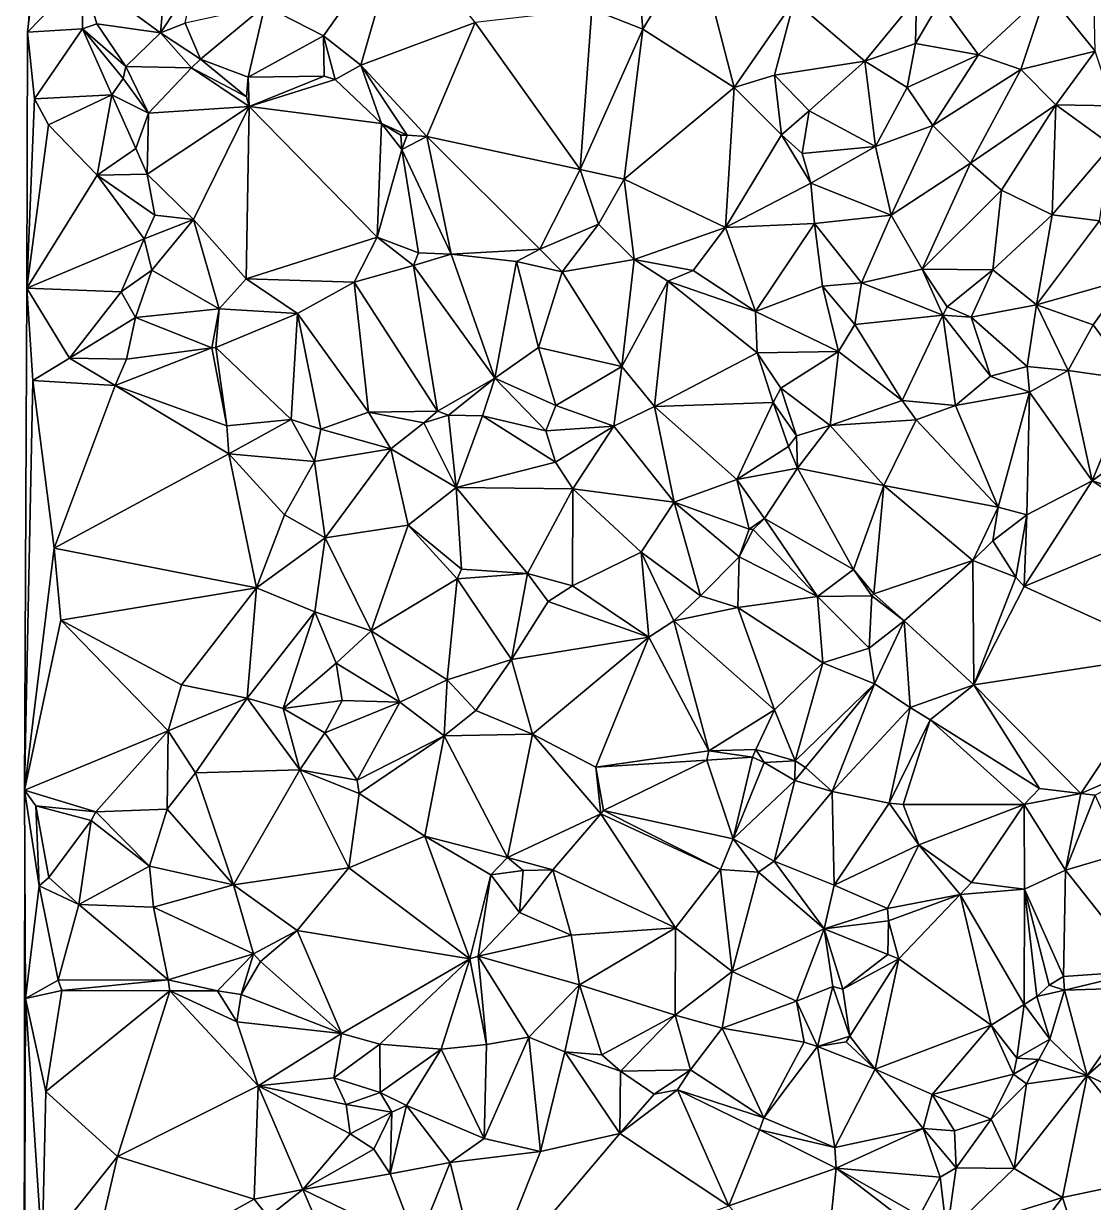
# Model space of a CAD drawing. Header units: metres. Extents: x -15 to 15, y -15 to 14.9.
# Drawn here: x -14.97 to -3.35, y -4.39 to 8.42 of the extents above; entities that cross this region are included whole.
import ezdxf

# ---------------------------------------------------------------- set-up
doc = ezdxf.new("R2010")
doc.units = ezdxf.units.M
doc.layers.add('STREET_MESH', color=7, linetype='Continuous')

msp = doc.modelspace()

# ---------------------------------------------------------------- linework, layer by layer
at = {"layer": 'STREET_MESH'}
for points in [[(-14.644, 12.102), (-14.93, 8.328), (-14.65, 10.685)], [(-14.93, 8.328), (-14.331, 8.947), (-14.65, 10.685)], [(-14.331, 8.947), (-13.484, 8.321), (-13.391, 9.379)], [(-13.484, 8.321), (-13.121, 8.873), (-13.391, 9.379)], [(-12.351, 8.617), (-11.714, 8.288), (-10.876, 9.475)], [(-11.714, 8.288), (-11.307, 7.97), (-10.876, 9.475)], [(-11.307, 7.97), (-10.065, 8.433), (-10.876, 9.475)], [(-8.331, 9.367), (-8.795, 8.578), (-8.241, 8.362)], [(-7.663, 9.324), (-8.331, 9.367), (-8.241, 8.362)], [(-7.663, 9.324), (-8.241, 8.362), (-7.25, 7.726)], [(-7.663, 9.324), (-7.25, 7.726), (-6.598, 8.67)], [(-14.93, 8.328), (-14.334, 8.366), (-14.331, 8.947)], [(-14.334, 8.366), (-14.178, 8.418), (-14.331, 8.947)], [(-14.178, 8.418), (-13.484, 8.321), (-14.331, 8.947)], [(-13.484, 8.321), (-13.218, 8.427), (-13.121, 8.873)], [(-4.594, 8.082), (-3.852, 8.776), (-5.015, 8.657)], [(-4.594, 8.082), (-4.134, 7.923), (-3.852, 8.776)], [(-4.134, 7.923), (-3.326, 8.123), (-3.852, 8.776)], [(-3.852, 8.776), (-3.326, 8.123), (-3.341, 8.772)], [(-13.218, 8.427), (-13.051, 8.035), (-12.351, 8.617)], [(-13.051, 8.035), (-12.533, 7.84), (-12.351, 8.617)], [(-12.533, 7.84), (-11.714, 8.288), (-12.351, 8.617)], [(-6.598, 8.67), (-7.25, 7.726), (-6.813, 7.863)], [(-5.83, 8.014), (-6.598, 8.67), (-6.813, 7.863)], [(-5.83, 8.014), (-5.267, 8.698), (-6.598, 8.67)], [(-5.267, 8.698), (-5.83, 8.014), (-5.279, 8.205)], [(-5.267, 8.698), (-5.279, 8.205), (-5.015, 8.657)], [(-5.279, 8.205), (-4.594, 8.082), (-5.015, 8.657)], [(-8.925, 6.835), (-8.795, 8.578), (-10.065, 8.433)], [(-8.795, 8.578), (-8.925, 6.835), (-8.241, 8.362)], [(-14.334, 8.366), (-14.93, 8.328), (-14.855, 7.605)], [(-14.014, 7.647), (-14.334, 8.366), (-14.855, 7.605)], [(-13.861, 7.956), (-14.178, 8.418), (-14.334, 8.366)], [(-13.891, 7.827), (-14.334, 8.366), (-14.014, 7.647)], [(-13.891, 7.827), (-13.861, 7.956), (-14.334, 8.366)], [(-14.178, 8.418), (-13.861, 7.956), (-13.484, 8.321)], [(-13.218, 8.427), (-13.484, 8.321), (-13.051, 8.035)], [(-10.065, 8.433), (-11.307, 7.97), (-10.589, 7.195)], [(-8.925, 6.835), (-10.065, 8.433), (-10.589, 7.195)], [(-8.925, 6.835), (-8.444, 6.73), (-8.241, 8.362)], [(-8.241, 8.362), (-8.444, 6.73), (-7.25, 7.726)], [(-14.936, 5.547), (-14.93, 8.328), (-14.964, 0.089)], [(-14.93, 8.328), (-14.936, 5.547), (-14.855, 7.605)], [(-13.484, 8.321), (-13.861, 7.956), (-13.149, 7.94)], [(-13.484, 8.321), (-13.149, 7.94), (-13.051, 8.035)], [(-12.533, 7.84), (-11.705, 7.852), (-11.714, 8.288)], [(-11.714, 8.288), (-11.586, 7.814), (-11.307, 7.97)], [(-11.705, 7.852), (-11.586, 7.814), (-11.714, 8.288)], [(-5.279, 8.205), (-5.83, 8.014), (-5.371, 7.726)], [(-4.594, 8.082), (-5.279, 8.205), (-5.371, 7.726)], [(-5.091, 7.316), (-4.594, 8.082), (-5.371, 7.726)], [(-4.134, 7.923), (-4.594, 8.082), (-5.091, 7.316)], [(-3.326, 8.123), (-4.134, 7.923), (-3.755, 7.541)], [(-3.128, 7.529), (-3.326, 8.123), (-3.755, 7.541)], [(-13.861, 7.956), (-13.891, 7.827), (-13.614, 7.447)], [(-13.149, 7.94), (-13.861, 7.956), (-13.614, 7.447)], [(-13.149, 7.94), (-12.552, 7.627), (-13.051, 8.035)], [(-12.552, 7.627), (-12.533, 7.84), (-13.051, 8.035)], [(-11.586, 7.814), (-11.083, 7.337), (-11.307, 7.97)], [(-11.307, 7.97), (-10.804, 7.209), (-10.589, 7.195)], [(-11.083, 7.337), (-10.804, 7.209), (-11.307, 7.97)], [(-6.434, 7.473), (-5.83, 8.014), (-6.813, 7.863)], [(-5.714, 7.085), (-5.83, 8.014), (-6.434, 7.473)], [(-5.83, 8.014), (-5.714, 7.085), (-5.371, 7.726)], [(-13.891, 7.827), (-14.014, 7.647), (-13.614, 7.447)], [(-13.149, 7.94), (-13.614, 7.447), (-12.521, 7.522)], [(-12.552, 7.627), (-13.149, 7.94), (-12.521, 7.522)], [(-12.533, 7.84), (-12.552, 7.627), (-12.521, 7.522)], [(-11.705, 7.852), (-12.533, 7.84), (-12.521, 7.522)], [(-11.586, 7.814), (-11.705, 7.852), (-12.521, 7.522)], [(-7.25, 7.726), (-6.734, 7.213), (-6.813, 7.863)], [(-6.734, 7.213), (-6.434, 7.473), (-6.813, 7.863)], [(-4.134, 7.923), (-5.091, 7.316), (-4.682, 6.904)], [(-4.134, 7.923), (-4.682, 6.904), (-3.755, 7.541)], [(-11.083, 7.337), (-11.586, 7.814), (-12.521, 7.522)], [(-8.444, 6.73), (-7.345, 6.207), (-7.25, 7.726)], [(-7.345, 6.207), (-6.734, 7.213), (-7.25, 7.726)], [(-5.714, 7.085), (-5.091, 7.316), (-5.371, 7.726)], [(-14.936, 5.547), (-14.702, 7.321), (-14.855, 7.605)], [(-14.702, 7.321), (-14.014, 7.647), (-14.855, 7.605)], [(-14.174, 6.776), (-14.014, 7.647), (-14.702, 7.321)], [(-14.174, 6.776), (-13.753, 7.063), (-14.014, 7.647)], [(-14.014, 7.647), (-13.753, 7.063), (-13.614, 7.447)], [(-13.753, 7.063), (-13.631, 6.787), (-13.614, 7.447)], [(-13.631, 6.787), (-13.128, 6.291), (-12.521, 7.522)], [(-13.614, 7.447), (-13.631, 6.787), (-12.521, 7.522)], [(-13.128, 6.291), (-12.553, 5.649), (-12.521, 7.522)], [(-12.553, 5.649), (-11.13, 6.101), (-12.521, 7.522)], [(-11.13, 6.101), (-11.083, 7.337), (-12.521, 7.522)], [(-6.734, 7.213), (-6.509, 7.009), (-6.434, 7.473)], [(-6.509, 7.009), (-5.714, 7.085), (-6.434, 7.473)], [(-4.682, 6.904), (-4.345, 6.61), (-3.755, 7.541)], [(-4.345, 6.61), (-3.792, 6.345), (-3.755, 7.541)], [(-3.792, 6.345), (-3.147, 7.101), (-3.755, 7.541)], [(-3.147, 7.101), (-3.128, 7.529), (-3.755, 7.541)], [(-14.174, 6.776), (-14.702, 7.321), (-14.936, 5.547)], [(-11.13, 6.101), (-10.861, 7.052), (-11.083, 7.337)], [(-10.871, 7.209), (-10.804, 7.209), (-11.083, 7.337)], [(-10.861, 7.052), (-10.871, 7.209), (-11.083, 7.337)], [(-5.714, 7.085), (-5.542, 6.341), (-5.091, 7.316)], [(-5.091, 7.316), (-5.542, 6.341), (-4.682, 6.904)], [(-10.871, 7.209), (-10.861, 7.052), (-10.804, 7.209)], [(-10.804, 7.209), (-10.861, 7.052), (-10.589, 7.195)], [(-10.861, 7.052), (-10.326, 5.916), (-10.589, 7.195)], [(-9.363, 5.97), (-8.925, 6.835), (-10.589, 7.195)], [(-10.326, 5.916), (-9.363, 5.97), (-10.589, 7.195)], [(-6.734, 7.213), (-7.345, 6.207), (-6.418, 6.687)], [(-6.509, 7.009), (-6.734, 7.213), (-6.418, 6.687)], [(-13.631, 6.787), (-13.753, 7.063), (-14.174, 6.776)], [(-10.682, 5.93), (-10.861, 7.052), (-11.13, 6.101)], [(-10.861, 7.052), (-10.682, 5.93), (-10.326, 5.916)], [(-5.714, 7.085), (-6.509, 7.009), (-6.418, 6.687)], [(-5.542, 6.341), (-5.714, 7.085), (-6.418, 6.687)], [(-3.792, 6.345), (-3.279, 6.279), (-3.147, 7.101)], [(-8.925, 6.835), (-9.363, 5.97), (-8.725, 6.241)], [(-8.925, 6.835), (-8.725, 6.241), (-8.444, 6.73)], [(-5.542, 6.341), (-5.206, 5.751), (-4.682, 6.904)], [(-5.206, 5.751), (-4.345, 6.61), (-4.682, 6.904)], [(-13.664, 6.082), (-14.174, 6.776), (-14.936, 5.547)], [(-13.546, 6.341), (-13.631, 6.787), (-14.174, 6.776)], [(-13.664, 6.082), (-13.546, 6.341), (-14.174, 6.776)], [(-13.631, 6.787), (-13.546, 6.341), (-13.128, 6.291)], [(-8.725, 6.241), (-8.335, 5.858), (-8.444, 6.73)], [(-8.444, 6.73), (-8.335, 5.858), (-7.345, 6.207)], [(-7.345, 6.207), (-6.375, 6.251), (-6.418, 6.687)], [(-6.375, 6.251), (-5.542, 6.341), (-6.418, 6.687)], [(-4.345, 6.61), (-5.206, 5.751), (-4.438, 5.744)], [(-3.792, 6.345), (-4.345, 6.61), (-4.438, 5.744)], [(-13.546, 6.341), (-13.664, 6.082), (-13.128, 6.291)], [(-13.664, 6.082), (-13.578, 5.742), (-13.128, 6.291)], [(-13.128, 6.291), (-13.578, 5.742), (-12.849, 5.321)], [(-13.128, 6.291), (-12.849, 5.321), (-12.553, 5.649)], [(-6.375, 6.251), (-5.866, 5.605), (-5.542, 6.341)], [(-5.542, 6.341), (-5.866, 5.605), (-5.206, 5.751)], [(-3.965, 5.365), (-3.792, 6.345), (-4.438, 5.744)], [(-3.965, 5.365), (-3.279, 6.279), (-3.792, 6.345)], [(-8.725, 6.241), (-9.363, 5.97), (-9.121, 5.722)], [(-8.335, 5.858), (-8.725, 6.241), (-9.121, 5.722)], [(-7.345, 6.207), (-8.335, 5.858), (-7.694, 5.737)], [(-7.018, 5.292), (-7.345, 6.207), (-7.694, 5.737)], [(-6.375, 6.251), (-7.345, 6.207), (-7.018, 5.292)], [(-6.288, 5.569), (-6.375, 6.251), (-7.018, 5.292)], [(-5.866, 5.605), (-6.375, 6.251), (-6.288, 5.569)], [(-3.965, 5.365), (-2.991, 5.641), (-3.279, 6.279)], [(-13.912, 5.505), (-13.664, 6.082), (-14.936, 5.547)], [(-13.578, 5.742), (-13.664, 6.082), (-13.912, 5.505)], [(-11.13, 6.101), (-12.553, 5.649), (-11.379, 5.613)], [(-10.735, 5.791), (-11.13, 6.101), (-11.379, 5.613)], [(-10.735, 5.791), (-10.682, 5.93), (-11.13, 6.101)], [(-10.682, 5.93), (-10.735, 5.791), (-10.326, 5.916)], [(-10.735, 5.791), (-9.85, 4.568), (-10.326, 5.916)], [(-9.617, 5.837), (-9.363, 5.97), (-10.326, 5.916)], [(-9.85, 4.568), (-9.617, 5.837), (-10.326, 5.916)], [(-9.363, 5.97), (-9.617, 5.837), (-9.121, 5.722)], [(-10.476, 4.21), (-10.735, 5.791), (-11.379, 5.613)], [(-9.85, 4.568), (-10.735, 5.791), (-10.476, 4.21)], [(-9.85, 4.568), (-9.375, 4.9), (-9.617, 5.837)], [(-9.617, 5.837), (-9.375, 4.9), (-9.121, 5.722)], [(-8.47, 4.695), (-8.335, 5.858), (-9.121, 5.722)], [(-7.972, 5.624), (-8.335, 5.858), (-8.47, 4.695)], [(-8.335, 5.858), (-7.972, 5.624), (-7.694, 5.737)], [(-13.578, 5.742), (-13.912, 5.505), (-13.757, 5.228)], [(-12.849, 5.321), (-13.578, 5.742), (-13.757, 5.228)], [(-12.849, 5.321), (-11.997, 5.271), (-12.553, 5.649)], [(-12.553, 5.649), (-11.997, 5.271), (-11.379, 5.613)], [(-9.375, 4.9), (-8.47, 4.695), (-9.121, 5.722)], [(-7.972, 5.624), (-7.018, 5.292), (-7.694, 5.737)], [(-5.866, 5.605), (-4.982, 5.253), (-5.206, 5.751)], [(-5.206, 5.751), (-4.933, 5.344), (-4.438, 5.744)], [(-4.982, 5.253), (-4.933, 5.344), (-5.206, 5.751)], [(-4.933, 5.344), (-4.673, 5.231), (-4.438, 5.744)], [(-4.673, 5.231), (-3.965, 5.365), (-4.438, 5.744)], [(-2.991, 5.641), (-3.965, 5.365), (-3.349, 5.148)], [(-2.991, 5.641), (-3.349, 5.148), (-2.907, 4.549)], [(-14.871, 4.542), (-14.936, 5.547), (-14.964, 0.089)], [(-14.475, 4.787), (-14.936, 5.547), (-14.871, 4.542)], [(-14.475, 4.787), (-13.912, 5.505), (-14.936, 5.547)], [(-11.997, 5.271), (-11.223, 4.199), (-11.379, 5.613)], [(-11.223, 4.199), (-10.476, 4.21), (-11.379, 5.613)], [(-8.114, 4.259), (-7.972, 5.624), (-8.47, 4.695)], [(-8.114, 4.259), (-6.998, 4.842), (-7.972, 5.624)], [(-7.972, 5.624), (-6.998, 4.842), (-7.018, 5.292)], [(-6.115, 4.857), (-6.288, 5.569), (-7.018, 5.292)], [(-5.866, 5.605), (-6.288, 5.569), (-5.939, 5.152)], [(-6.288, 5.569), (-6.115, 4.857), (-5.939, 5.152)], [(-4.982, 5.253), (-5.866, 5.605), (-5.939, 5.152)], [(-13.912, 5.505), (-14.475, 4.787), (-13.757, 5.228)], [(-12.928, 4.897), (-12.849, 5.321), (-13.757, 5.228)], [(-12.849, 5.321), (-12.928, 4.897), (-12.884, 4.903)], [(-11.997, 5.271), (-12.849, 5.321), (-12.884, 4.903)], [(-12.063, 4.12), (-11.997, 5.271), (-12.884, 4.903)], [(-11.997, 5.271), (-12.063, 4.12), (-11.742, 4.013)], [(-11.223, 4.199), (-11.997, 5.271), (-11.742, 4.013)], [(-6.998, 4.842), (-6.115, 4.857), (-7.018, 5.292)], [(-4.933, 5.344), (-4.982, 5.253), (-4.673, 5.231)], [(-4.064, 4.693), (-3.965, 5.365), (-4.673, 5.231)], [(-3.965, 5.365), (-4.064, 4.693), (-3.618, 4.65)], [(-3.965, 5.365), (-3.618, 4.65), (-3.349, 5.148)], [(-14.475, 4.787), (-13.854, 4.776), (-13.757, 5.228)], [(-13.854, 4.776), (-12.928, 4.897), (-13.757, 5.228)], [(-6.115, 4.857), (-5.424, 4.324), (-5.939, 5.152)], [(-5.424, 4.324), (-4.982, 5.253), (-5.939, 5.152)], [(-4.982, 5.253), (-5.424, 4.324), (-4.843, 4.27)], [(-4.463, 4.589), (-4.982, 5.253), (-4.843, 4.27)], [(-4.982, 5.253), (-4.463, 4.589), (-4.673, 5.231)], [(-4.463, 4.589), (-4.064, 4.693), (-4.673, 5.231)], [(-3.349, 5.148), (-3.618, 4.65), (-2.907, 4.549)], [(-12.928, 4.897), (-13.854, 4.776), (-13.978, 4.487)], [(-12.764, 4.05), (-12.928, 4.897), (-13.978, 4.487)], [(-12.928, 4.897), (-12.764, 4.05), (-12.884, 4.903)], [(-12.764, 4.05), (-12.063, 4.12), (-12.884, 4.903)], [(-9.375, 4.9), (-9.85, 4.568), (-9.189, 4.27)], [(-8.47, 4.695), (-9.375, 4.9), (-9.189, 4.27)], [(-13.978, 4.487), (-14.475, 4.787), (-14.871, 4.542)], [(-13.854, 4.776), (-14.475, 4.787), (-13.978, 4.487)], [(-6.998, 4.842), (-8.114, 4.259), (-6.826, 4.304)], [(-6.998, 4.842), (-6.744, 4.458), (-6.115, 4.857)], [(-6.744, 4.458), (-6.998, 4.842), (-6.826, 4.304)], [(-6.115, 4.857), (-6.744, 4.458), (-6.205, 4.052)], [(-5.424, 4.324), (-6.115, 4.857), (-6.205, 4.052)], [(-8.47, 4.695), (-9.189, 4.27), (-8.556, 4.047)], [(-8.114, 4.259), (-8.47, 4.695), (-8.556, 4.047)], [(-4.064, 4.693), (-4.463, 4.589), (-4.04, 4.416)], [(-3.618, 4.65), (-4.064, 4.693), (-4.04, 4.416)], [(-3.618, 4.65), (-4.04, 4.416), (-3.359, 3.452)], [(-2.907, 4.549), (-3.618, 4.65), (-3.359, 3.452)], [(-14.639, 2.721), (-14.871, 4.542), (-14.964, 0.089)], [(-14.639, 2.721), (-13.978, 4.487), (-14.871, 4.542)], [(-12.742, 3.747), (-13.978, 4.487), (-14.639, 2.721)], [(-12.742, 3.747), (-12.764, 4.05), (-13.978, 4.487)], [(-10.353, 4.165), (-9.85, 4.568), (-10.476, 4.21)], [(-10.353, 4.165), (-9.985, 4.16), (-9.85, 4.568)], [(-9.85, 4.568), (-9.985, 4.16), (-9.297, 3.994)], [(-9.85, 4.568), (-9.297, 3.994), (-9.189, 4.27)], [(-4.04, 4.416), (-4.463, 4.589), (-4.843, 4.27)], [(-2.646, 3.974), (-2.907, 4.549), (-3.359, 3.452)], [(-6.572, 3.942), (-6.744, 4.458), (-6.826, 4.304)], [(-6.744, 4.458), (-6.572, 3.942), (-6.205, 4.052)], [(-4.379, 3.164), (-4.04, 4.416), (-4.843, 4.27)], [(-4.04, 4.416), (-4.379, 3.164), (-4.068, 3.081)], [(-4.04, 4.416), (-4.068, 3.081), (-3.359, 3.452)], [(-9.189, 4.27), (-9.297, 3.994), (-8.556, 4.047)], [(-7.903, 3.221), (-8.114, 4.259), (-8.556, 4.047)], [(-8.114, 4.259), (-7.221, 3.468), (-6.826, 4.304)], [(-7.221, 3.468), (-8.114, 4.259), (-7.903, 3.221)], [(-7.221, 3.468), (-6.658, 3.826), (-6.826, 4.304)], [(-6.658, 3.826), (-6.572, 3.942), (-6.826, 4.304)], [(-5.27, 4.114), (-5.424, 4.324), (-6.205, 4.052)], [(-5.424, 4.324), (-5.27, 4.114), (-4.843, 4.27)], [(-5.27, 4.114), (-4.379, 3.164), (-4.843, 4.27)], [(-12.063, 4.12), (-12.764, 4.05), (-12.742, 3.747)], [(-11.81, 3.663), (-12.063, 4.12), (-12.742, 3.747)], [(-12.063, 4.12), (-11.81, 3.663), (-11.742, 4.013)], [(-10.98, 3.801), (-11.223, 4.199), (-11.742, 4.013)], [(-11.223, 4.199), (-10.624, 4.084), (-10.476, 4.21)], [(-11.223, 4.199), (-10.98, 3.801), (-10.624, 4.084)], [(-10.624, 4.084), (-10.353, 4.165), (-10.476, 4.21)], [(-10.353, 4.165), (-10.624, 4.084), (-10.271, 3.378)], [(-9.985, 4.16), (-10.353, 4.165), (-10.271, 3.378)], [(-9.192, 3.655), (-9.985, 4.16), (-10.271, 3.378)], [(-9.297, 3.994), (-9.985, 4.16), (-9.192, 3.655)], [(-5.623, 3.4), (-5.27, 4.114), (-6.205, 4.052)], [(-4.379, 3.164), (-5.27, 4.114), (-5.623, 3.4)], [(-11.81, 3.663), (-10.98, 3.801), (-11.742, 4.013)], [(-10.624, 4.084), (-10.98, 3.801), (-10.271, 3.378)], [(-9.297, 3.994), (-9.192, 3.655), (-8.556, 4.047)], [(-9.192, 3.655), (-9.003, 3.364), (-8.556, 4.047)], [(-9.003, 3.364), (-7.903, 3.221), (-8.556, 4.047)], [(-6.572, 3.942), (-6.563, 3.589), (-6.205, 4.052)], [(-6.563, 3.589), (-5.623, 3.4), (-6.205, 4.052)], [(-2.67, 3.233), (-2.646, 3.974), (-3.359, 3.452)], [(-6.572, 3.942), (-6.658, 3.826), (-6.563, 3.589)], [(-12.44, 2.287), (-12.742, 3.747), (-14.639, 2.721)], [(-12.137, 3.083), (-12.742, 3.747), (-12.44, 2.287)], [(-12.137, 3.083), (-11.81, 3.663), (-12.742, 3.747)], [(-10.98, 3.801), (-11.81, 3.663), (-11.694, 2.832)], [(-10.794, 2.968), (-10.98, 3.801), (-11.694, 2.832)], [(-10.98, 3.801), (-10.794, 2.968), (-10.271, 3.378)], [(-6.658, 3.826), (-7.221, 3.468), (-6.563, 3.589)], [(-11.81, 3.663), (-12.137, 3.083), (-11.694, 2.832)], [(-9.003, 3.364), (-9.192, 3.655), (-10.271, 3.378)], [(-6.563, 3.589), (-7.221, 3.468), (-6.92, 3.042)], [(-6.563, 3.589), (-6.92, 3.042), (-5.951, 2.488)], [(-5.623, 3.4), (-6.563, 3.589), (-5.951, 2.488)], [(-7.086, 2.925), (-7.221, 3.468), (-7.903, 3.221)], [(-7.221, 3.468), (-7.086, 2.925), (-6.92, 3.042)], [(-10.794, 2.968), (-10.214, 2.493), (-10.271, 3.378)], [(-9.495, 2.445), (-9.003, 3.364), (-10.271, 3.378)], [(-10.214, 2.493), (-9.495, 2.445), (-10.271, 3.378)], [(-9.003, 3.364), (-9.495, 2.445), (-9.008, 2.31)], [(-8.259, 2.678), (-9.003, 3.364), (-9.008, 2.31)], [(-7.903, 3.221), (-9.003, 3.364), (-8.259, 2.678)], [(-5.732, 2.224), (-5.623, 3.4), (-5.951, 2.488)], [(-5.732, 2.224), (-4.656, 2.587), (-5.623, 3.4)], [(-4.656, 2.587), (-4.379, 3.164), (-5.623, 3.4)], [(-2.586, 2.938), (-3.359, 3.452), (-4.098, 2.304)], [(-3.359, 3.452), (-4.068, 3.081), (-4.098, 2.304)], [(-2.67, 3.233), (-3.359, 3.452), (-2.586, 2.938)], [(-7.614, 2.203), (-7.903, 3.221), (-8.259, 2.678)], [(-7.196, 2.627), (-7.903, 3.221), (-7.614, 2.203)], [(-7.196, 2.627), (-7.086, 2.925), (-7.903, 3.221)], [(-12.137, 3.083), (-12.44, 2.287), (-11.694, 2.832)], [(-4.438, 2.799), (-4.379, 3.164), (-4.656, 2.587)], [(-4.379, 3.164), (-4.438, 2.799), (-4.068, 3.081)], [(-4.438, 2.799), (-4.19, 2.404), (-4.068, 3.081)], [(-4.068, 3.081), (-4.19, 2.404), (-4.098, 2.304)], [(-11.196, 1.821), (-10.794, 2.968), (-11.694, 2.832)], [(-10.794, 2.968), (-11.196, 1.821), (-10.262, 2.387)], [(-10.214, 2.493), (-10.794, 2.968), (-10.262, 2.387)], [(-7.086, 2.925), (-7.045, 2.921), (-6.92, 3.042)], [(-7.045, 2.921), (-6.343, 2.195), (-6.92, 3.042)], [(-6.92, 3.042), (-6.343, 2.195), (-5.951, 2.488)], [(-12.44, 2.287), (-11.809, 2.029), (-11.694, 2.832)], [(-11.809, 2.029), (-11.196, 1.821), (-11.694, 2.832)], [(-7.045, 2.921), (-7.086, 2.925), (-7.196, 2.627)], [(-7.045, 2.921), (-7.196, 2.627), (-6.343, 2.195)], [(-2.473, 1.568), (-2.586, 2.938), (-4.098, 2.304)], [(-14.569, 1.938), (-14.639, 2.721), (-14.964, 0.089)], [(-12.44, 2.287), (-14.639, 2.721), (-14.569, 1.938)], [(-4.19, 2.404), (-4.438, 2.799), (-4.656, 2.587)], [(-8.259, 2.678), (-9.008, 2.31), (-8.179, 1.753)], [(-7.906, 1.93), (-8.259, 2.678), (-8.179, 1.753)], [(-7.906, 1.93), (-7.614, 2.203), (-8.259, 2.678)], [(-7.196, 2.627), (-7.614, 2.203), (-7.211, 2.074)], [(-6.343, 2.195), (-7.196, 2.627), (-7.211, 2.074)], [(-4.656, 2.587), (-5.732, 2.224), (-5.401, 1.93)], [(-4.656, 2.587), (-5.401, 1.93), (-4.644, 1.233)], [(-4.19, 2.404), (-4.656, 2.587), (-4.644, 1.233)], [(-9.495, 2.445), (-10.214, 2.493), (-10.262, 2.387)], [(-9.495, 2.445), (-10.262, 2.387), (-9.669, 1.511)], [(-9.27, 2.141), (-9.495, 2.445), (-9.669, 1.511)], [(-9.495, 2.445), (-9.27, 2.141), (-9.008, 2.31)], [(-6.343, 2.195), (-5.754, 2.202), (-5.951, 2.488)], [(-5.754, 2.202), (-5.732, 2.224), (-5.951, 2.488)], [(-11.196, 1.821), (-10.369, 1.288), (-10.262, 2.387)], [(-10.262, 2.387), (-10.369, 1.288), (-9.669, 1.511)], [(-9.008, 2.31), (-9.27, 2.141), (-8.179, 1.753)], [(-4.19, 2.404), (-4.644, 1.233), (-4.098, 2.304)], [(-13.258, 1.234), (-12.44, 2.287), (-14.569, 1.938)], [(-13.258, 1.234), (-12.542, 1.09), (-12.44, 2.287)], [(-12.44, 2.287), (-12.542, 1.09), (-11.809, 2.029)], [(-7.614, 2.203), (-7.906, 1.93), (-7.211, 2.074)], [(-6.285, 1.474), (-6.343, 2.195), (-7.211, 2.074)], [(-5.784, 1.631), (-5.754, 2.202), (-6.343, 2.195)], [(-5.784, 1.631), (-6.343, 2.195), (-6.285, 1.474)], [(-5.754, 2.202), (-5.784, 1.631), (-5.401, 1.93)], [(-5.732, 2.224), (-5.754, 2.202), (-5.401, 1.93)], [(-4.644, 1.233), (-2.473, 1.568), (-4.098, 2.304)], [(-9.27, 2.141), (-9.669, 1.511), (-8.179, 1.753)], [(-7.906, 1.93), (-6.812, 0.964), (-7.211, 2.074)], [(-6.812, 0.964), (-6.285, 1.474), (-7.211, 2.074)], [(-13.403, 0.735), (-14.569, 1.938), (-14.964, 0.089)], [(-13.403, 0.735), (-13.258, 1.234), (-14.569, 1.938)], [(-12.542, 1.09), (-12.153, 0.975), (-11.809, 2.029)], [(-12.153, 0.975), (-11.576, 1.468), (-11.809, 2.029)], [(-11.576, 1.468), (-11.196, 1.821), (-11.809, 2.029)], [(-7.526, 0.515), (-7.906, 1.93), (-8.179, 1.753)], [(-7.906, 1.93), (-7.526, 0.515), (-6.812, 0.964)], [(-5.401, 1.93), (-5.784, 1.631), (-5.725, 1.246)], [(-5.338, 0.986), (-5.401, 1.93), (-5.725, 1.246)], [(-5.401, 1.93), (-5.338, 0.986), (-4.644, 1.233)], [(-10.884, 1.046), (-11.196, 1.821), (-11.576, 1.468)], [(-11.196, 1.821), (-10.884, 1.046), (-10.369, 1.288)], [(-9.669, 1.511), (-9.44, 0.696), (-8.179, 1.753)], [(-9.44, 0.696), (-8.753, 0.338), (-8.179, 1.753)], [(-8.753, 0.338), (-7.526, 0.515), (-8.179, 1.753)], [(-5.784, 1.631), (-6.285, 1.474), (-5.725, 1.246)], [(-4.644, 1.233), (-3.481, 0.051), (-2.473, 1.568)], [(-2.473, 1.568), (-3.481, 0.051), (-2.57, 0.447)], [(-12.153, 0.975), (-11.51, 1.064), (-11.576, 1.468)], [(-11.51, 1.064), (-10.884, 1.046), (-11.576, 1.468)], [(-10.369, 1.288), (-10.056, 0.954), (-9.669, 1.511)], [(-10.056, 0.954), (-9.44, 0.696), (-9.669, 1.511)], [(-6.812, 0.964), (-6.587, 0.409), (-6.285, 1.474)], [(-6.285, 1.474), (-6.587, 0.409), (-5.725, 1.246)], [(-10.369, 1.288), (-10.884, 1.046), (-10.403, 0.679)], [(-10.056, 0.954), (-10.369, 1.288), (-10.403, 0.679)], [(-12.542, 1.09), (-13.258, 1.234), (-13.403, 0.735)], [(-6.587, 0.409), (-6.475, 0.335), (-5.725, 1.246)], [(-6.475, 0.335), (-6.184, 0.073), (-5.725, 1.246)], [(-6.184, 0.073), (-5.338, 0.986), (-5.725, 1.246)], [(-5.338, 0.986), (-5.121, 0.855), (-4.644, 1.233)], [(-4.644, 1.233), (-5.121, 0.855), (-3.93, 0.106)], [(-3.481, 0.051), (-4.644, 1.233), (-3.93, 0.106)], [(-12.542, 1.09), (-13.403, 0.735), (-13.105, 0.278)], [(-11.971, 0.309), (-12.542, 1.09), (-13.105, 0.278)], [(-12.153, 0.975), (-12.542, 1.09), (-11.971, 0.309)], [(-11.7, 0.713), (-11.51, 1.064), (-12.153, 0.975)], [(-11.7, 0.713), (-10.884, 1.046), (-11.51, 1.064)], [(-10.884, 1.046), (-11.7, 0.713), (-11.349, 0.196)], [(-10.884, 1.046), (-11.349, 0.196), (-10.403, 0.679)], [(-11.7, 0.713), (-12.153, 0.975), (-11.971, 0.309)], [(-9.44, 0.696), (-10.056, 0.954), (-10.403, 0.679)], [(-7.526, 0.515), (-7.016, 0.532), (-6.812, 0.964)], [(-7.016, 0.532), (-6.587, 0.409), (-6.812, 0.964)], [(-6.184, 0.073), (-5.565, -0.051), (-5.338, 0.986)], [(-5.338, 0.986), (-5.565, -0.051), (-5.121, 0.855)], [(-5.565, -0.051), (-5.412, -0.066), (-5.121, 0.855)], [(-5.121, 0.855), (-5.412, -0.066), (-4.096, -0.068)], [(-3.93, 0.106), (-5.121, 0.855), (-4.096, -0.068)], [(-14.189, -0.145), (-13.403, 0.735), (-14.964, 0.089)], [(-14.189, -0.145), (-13.414, -0.119), (-13.403, 0.735)], [(-13.403, 0.735), (-13.414, -0.119), (-13.105, 0.278)], [(-11.349, 0.196), (-11.7, 0.713), (-11.971, 0.309)], [(-11.349, 0.196), (-11.324, 0.054), (-10.403, 0.679)], [(-11.324, 0.054), (-10.612, -0.41), (-10.403, 0.679)], [(-10.612, -0.41), (-9.712, -0.642), (-10.403, 0.679)], [(-9.712, -0.642), (-9.44, 0.696), (-10.403, 0.679)], [(-9.712, -0.642), (-8.698, -0.168), (-9.44, 0.696)], [(-9.44, 0.696), (-8.698, -0.168), (-8.753, 0.338)], [(-7.526, 0.515), (-8.753, 0.338), (-7.548, 0.416)], [(-7.049, 0.449), (-7.526, 0.515), (-7.548, 0.416)], [(-7.049, 0.449), (-7.016, 0.532), (-7.526, 0.515)], [(-7.016, 0.532), (-7.049, 0.449), (-6.924, 0.39)], [(-6.587, 0.409), (-7.016, 0.532), (-6.924, 0.39)], [(-8.753, 0.338), (-8.669, -0.132), (-7.548, 0.416)], [(-8.669, -0.132), (-7.259, -0.441), (-7.548, 0.416)], [(-7.259, -0.441), (-7.049, 0.449), (-7.548, 0.416)], [(-6.924, 0.39), (-7.049, 0.449), (-7.259, -0.441)], [(-6.591, 0.195), (-6.924, 0.39), (-7.259, -0.441)], [(-6.591, 0.195), (-6.587, 0.409), (-6.924, 0.39)], [(-6.475, 0.335), (-6.587, 0.409), (-6.591, 0.195)], [(-3.481, 0.051), (-3.327, 0.035), (-2.57, 0.447)], [(-13.414, -0.119), (-12.69, -0.94), (-13.105, 0.278)], [(-12.69, -0.94), (-11.971, 0.309), (-13.105, 0.278)], [(-12.69, -0.94), (-11.438, -0.757), (-11.971, 0.309)], [(-11.438, -0.757), (-11.324, 0.054), (-11.971, 0.309)], [(-11.324, 0.054), (-11.349, 0.196), (-11.971, 0.309)], [(-8.753, 0.338), (-8.698, -0.168), (-8.669, -0.132)], [(-6.475, 0.335), (-6.591, 0.195), (-6.184, 0.073)], [(-6.814, -0.682), (-6.591, 0.195), (-7.259, -0.441)], [(-6.591, 0.195), (-6.814, -0.682), (-6.184, 0.073)], [(-14.952, -2.175), (-14.964, 0.089), (-14.973, -8.429)], [(-14.952, -2.175), (-14.802, -0.95), (-14.964, 0.089)], [(-14.802, -0.95), (-14.839, -0.081), (-14.964, 0.089)], [(-14.839, -0.081), (-14.189, -0.145), (-14.964, 0.089)], [(-10.612, -0.41), (-11.324, 0.054), (-11.438, -0.757)], [(-6.814, -0.682), (-6.163, -0.944), (-6.184, 0.073)], [(-6.163, -0.944), (-5.565, -0.051), (-6.184, 0.073)], [(-3.481, 0.051), (-3.93, 0.106), (-4.096, -0.068)], [(-3.65, -0.78), (-3.481, 0.051), (-4.096, -0.068)], [(-3.481, 0.051), (-3.65, -0.78), (-3.327, 0.035)], [(-3.327, 0.035), (-3.65, -0.78), (-3.037, -0.599)], [(-14.189, -0.145), (-14.839, -0.081), (-14.239, -0.24)], [(-14.839, -0.081), (-14.7, -0.862), (-14.239, -0.24)], [(-14.7, -0.862), (-14.839, -0.081), (-14.802, -0.95)], [(-13.414, -0.119), (-14.189, -0.145), (-13.605, -0.739)], [(-12.69, -0.94), (-13.414, -0.119), (-13.605, -0.739)], [(-5.565, -0.051), (-6.163, -0.944), (-5.242, -0.506)], [(-5.412, -0.066), (-5.565, -0.051), (-5.242, -0.506)], [(-5.412, -0.066), (-5.242, -0.506), (-4.096, -0.068)], [(-5.242, -0.506), (-4.672, -0.914), (-4.096, -0.068)], [(-4.672, -0.914), (-4.095, -0.987), (-4.096, -0.068)], [(-4.095, -0.987), (-3.65, -0.78), (-4.096, -0.068)], [(-14.7, -0.862), (-14.373, -1.153), (-14.239, -0.24)], [(-14.239, -0.24), (-14.373, -1.153), (-13.605, -0.739)], [(-14.189, -0.145), (-14.239, -0.24), (-13.605, -0.739)], [(-8.698, -0.168), (-9.712, -0.642), (-9.221, -0.778)], [(-8.698, -0.168), (-9.221, -0.778), (-7.888, -1.407)], [(-8.698, -0.168), (-7.397, -0.772), (-8.669, -0.132)], [(-7.397, -0.772), (-8.698, -0.168), (-7.888, -1.407)], [(-7.397, -0.772), (-7.259, -0.441), (-8.669, -0.132)], [(-10.122, -1.743), (-10.612, -0.41), (-11.438, -0.757)], [(-9.712, -0.642), (-10.612, -0.41), (-9.893, -0.83)], [(-10.612, -0.41), (-10.122, -1.743), (-9.893, -0.83)], [(-7.259, -0.441), (-7.397, -0.772), (-6.984, -0.801)], [(-6.814, -0.682), (-7.259, -0.441), (-6.984, -0.801)], [(-5.242, -0.506), (-6.163, -0.944), (-5.583, -1.196)], [(-4.794, -1.047), (-5.242, -0.506), (-5.583, -1.196)], [(-4.794, -1.047), (-4.672, -0.914), (-5.242, -0.506)], [(-3.65, -0.78), (-2.784, -1.874), (-3.037, -0.599)], [(-14.373, -1.153), (-13.56, -1.183), (-13.605, -0.739)], [(-13.56, -1.183), (-12.69, -0.94), (-13.605, -0.739)], [(-12.69, -0.94), (-11.998, -1.435), (-11.438, -0.757)], [(-11.998, -1.435), (-10.122, -1.743), (-11.438, -0.757)], [(-9.544, -0.786), (-9.712, -0.642), (-9.893, -0.83)], [(-9.221, -0.778), (-9.712, -0.642), (-9.544, -0.786)], [(-6.814, -0.682), (-6.984, -0.801), (-6.27, -1.418)], [(-6.163, -0.944), (-6.814, -0.682), (-6.27, -1.418)], [(-14.7, -0.862), (-14.802, -0.95), (-14.373, -1.153)], [(-10.122, -1.743), (-10.031, -1.716), (-9.893, -0.83)], [(-10.031, -1.716), (-9.582, -1.242), (-9.893, -0.83)], [(-9.582, -1.242), (-9.544, -0.786), (-9.893, -0.83)], [(-9.221, -0.778), (-9.582, -1.242), (-9.021, -1.486)], [(-9.582, -1.242), (-9.221, -0.778), (-9.544, -0.786)], [(-9.221, -0.778), (-9.021, -1.486), (-7.888, -1.407)], [(-7.397, -0.772), (-7.888, -1.407), (-7.27, -1.882)], [(-6.984, -0.801), (-7.397, -0.772), (-7.27, -1.882)], [(-6.27, -1.418), (-6.984, -0.801), (-7.27, -1.882)], [(-3.65, -0.78), (-4.095, -0.987), (-3.669, -1.936)], [(-2.784, -1.874), (-3.65, -0.78), (-3.669, -1.936)], [(-14.597, -1.978), (-14.802, -0.95), (-14.952, -2.175)], [(-14.802, -0.95), (-14.597, -1.978), (-14.373, -1.153)], [(-12.473, -1.691), (-12.69, -0.94), (-13.56, -1.183)], [(-12.473, -1.691), (-11.998, -1.435), (-12.69, -0.94)], [(-6.163, -0.944), (-6.27, -1.418), (-5.583, -1.196)], [(-4.095, -0.987), (-4.672, -0.914), (-4.794, -1.047)], [(-4.099, -2.241), (-4.095, -0.987), (-4.794, -1.047)], [(-3.959, -2.155), (-4.095, -0.987), (-4.099, -2.241)], [(-4.095, -0.987), (-3.825, -2.03), (-3.669, -1.936)], [(-4.095, -0.987), (-3.959, -2.155), (-3.825, -2.03)], [(-14.597, -1.978), (-13.402, -1.974), (-14.373, -1.153)], [(-13.402, -1.974), (-13.56, -1.183), (-14.373, -1.153)], [(-5.571, -1.331), (-4.794, -1.047), (-5.583, -1.196)], [(-5.46, -1.743), (-4.794, -1.047), (-5.571, -1.331)], [(-4.794, -1.047), (-5.46, -1.743), (-4.457, -2.466)], [(-4.099, -2.241), (-4.794, -1.047), (-4.457, -2.466)], [(-13.402, -1.974), (-12.473, -1.691), (-13.56, -1.183)], [(-9.582, -1.242), (-10.031, -1.716), (-9.021, -1.486)], [(-6.27, -1.418), (-5.571, -1.331), (-5.583, -1.196)], [(-9.021, -1.486), (-8.932, -2.029), (-7.888, -1.407)], [(-8.932, -2.029), (-7.89, -2.357), (-7.888, -1.407)], [(-7.888, -1.407), (-7.89, -2.357), (-7.27, -1.882)], [(-5.571, -1.331), (-6.27, -1.418), (-5.578, -1.698)], [(-5.46, -1.743), (-5.571, -1.331), (-5.578, -1.698)], [(-12.473, -1.691), (-12.397, -1.772), (-11.998, -1.435)], [(-11.998, -1.435), (-12.397, -1.772), (-11.517, -2.555)], [(-10.122, -1.743), (-11.998, -1.435), (-11.517, -2.555)], [(-10.031, -1.716), (-8.932, -2.029), (-9.021, -1.486)], [(-6.571, -2.205), (-6.27, -1.418), (-7.27, -1.882)], [(-6.571, -2.205), (-6.177, -2.045), (-6.27, -1.418)], [(-6.27, -1.418), (-6.068, -2.074), (-5.578, -1.698)], [(-6.177, -2.045), (-6.068, -2.074), (-6.27, -1.418)], [(-12.864, -2.091), (-12.473, -1.691), (-13.402, -1.974)], [(-12.473, -1.691), (-12.864, -2.091), (-12.607, -2.132)], [(-12.397, -1.772), (-12.473, -1.691), (-12.607, -2.132)], [(-12.397, -1.772), (-12.607, -2.132), (-11.517, -2.555)], [(-11.101, -2.671), (-10.122, -1.743), (-11.517, -2.555)], [(-10.435, -2.726), (-10.122, -1.743), (-11.101, -2.671)], [(-10.435, -2.726), (-9.94, -2.677), (-10.122, -1.743)], [(-9.94, -2.677), (-10.031, -1.716), (-10.122, -1.743)], [(-10.031, -1.716), (-9.483, -2.597), (-8.932, -2.029)], [(-9.483, -2.597), (-10.031, -1.716), (-9.94, -2.677)], [(-6.068, -2.074), (-5.46, -1.743), (-5.578, -1.698)], [(-6.068, -2.074), (-5.993, -2.584), (-5.46, -1.743)], [(-5.993, -2.584), (-5.716, -2.944), (-5.46, -1.743)], [(-5.46, -1.743), (-5.716, -2.944), (-4.457, -2.466)], [(-7.89, -2.357), (-7.38, -2.5), (-7.27, -1.882)], [(-7.38, -2.5), (-6.571, -2.205), (-7.27, -1.882)], [(-3.659, -2.087), (-2.784, -1.874), (-3.669, -1.936)], [(-3.659, -2.087), (-2.744, -2.057), (-2.784, -1.874)], [(-14.558, -2.09), (-14.597, -1.978), (-14.952, -2.175)], [(-14.558, -2.09), (-13.402, -1.974), (-14.597, -1.978)], [(-13.402, -1.974), (-14.558, -2.09), (-13.385, -2.092)], [(-12.864, -2.091), (-13.402, -1.974), (-13.385, -2.092)], [(-9.483, -2.597), (-9.092, -2.757), (-8.932, -2.029)], [(-8.932, -2.029), (-9.092, -2.757), (-8.688, -2.787)], [(-7.89, -2.357), (-8.932, -2.029), (-8.688, -2.787)], [(-6.344, -2.698), (-6.177, -2.045), (-6.571, -2.205)], [(-5.993, -2.584), (-6.177, -2.045), (-6.344, -2.698)], [(-6.177, -2.045), (-5.993, -2.584), (-6.068, -2.074)], [(-3.959, -2.155), (-3.659, -2.087), (-3.825, -2.03)], [(-3.825, -2.03), (-3.659, -2.087), (-3.669, -1.936)], [(-14.772, -4.924), (-14.952, -2.175), (-14.973, -8.429)], [(-14.73, -3.185), (-14.558, -2.09), (-14.952, -2.175)], [(-14.73, -3.185), (-14.952, -2.175), (-14.772, -4.924)], [(-14.558, -2.09), (-14.73, -3.185), (-13.385, -2.092)], [(-14.73, -3.185), (-13.954, -3.895), (-13.385, -2.092)], [(-13.954, -3.895), (-12.423, -3.125), (-13.385, -2.092)], [(-12.654, -2.431), (-12.864, -2.091), (-13.385, -2.092)], [(-12.423, -3.125), (-12.654, -2.431), (-13.385, -2.092)], [(-12.864, -2.091), (-12.654, -2.431), (-12.607, -2.132)], [(-12.607, -2.132), (-12.654, -2.431), (-11.517, -2.555)], [(-3.959, -2.155), (-4.099, -2.241), (-3.819, -2.617)], [(-3.659, -2.087), (-3.959, -2.155), (-3.819, -2.617)], [(-3.659, -2.087), (-3.819, -2.617), (-3.412, -3.014)], [(-2.744, -2.057), (-3.659, -2.087), (-3.412, -3.014)], [(-2.57, -2.269), (-2.744, -2.057), (-3.412, -3.014)], [(-6.49, -2.65), (-6.571, -2.205), (-7.38, -2.5)], [(-6.344, -2.698), (-6.571, -2.205), (-6.49, -2.65)], [(-4.177, -2.826), (-4.099, -2.241), (-4.457, -2.466)], [(-3.819, -2.617), (-4.099, -2.241), (-4.177, -2.826)], [(-2.57, -2.269), (-3.412, -3.014), (-2.363, -3.494)], [(-11.517, -2.555), (-12.654, -2.431), (-12.423, -3.125)], [(-8.485, -2.966), (-7.89, -2.357), (-8.688, -2.787)], [(-8.485, -2.966), (-7.725, -2.95), (-7.89, -2.357)], [(-7.89, -2.357), (-7.725, -2.95), (-7.38, -2.5)], [(-11.517, -2.555), (-12.423, -3.125), (-11.602, -3.037)], [(-11.101, -2.671), (-11.517, -2.555), (-11.602, -3.037)], [(-7.725, -2.95), (-6.929, -3.473), (-7.38, -2.5)], [(-6.929, -3.473), (-6.49, -2.65), (-7.38, -2.5)], [(-5.716, -2.944), (-5.099, -3.218), (-4.457, -2.466)], [(-5.099, -3.218), (-4.213, -2.997), (-4.457, -2.466)], [(-4.213, -2.997), (-4.177, -2.826), (-4.457, -2.466)], [(-11.099, -3.196), (-11.101, -2.671), (-11.602, -3.037)], [(-11.099, -3.196), (-10.435, -2.726), (-11.101, -2.671)], [(-9.94, -2.677), (-10.435, -2.726), (-9.966, -3.696)], [(-9.483, -2.597), (-9.94, -2.677), (-9.966, -3.696)], [(-9.356, -3.84), (-9.483, -2.597), (-9.966, -3.696)], [(-9.092, -2.757), (-9.483, -2.597), (-9.356, -3.84)], [(-6.929, -3.473), (-6.344, -2.698), (-6.49, -2.65)], [(-5.993, -2.584), (-6.344, -2.698), (-6.032, -2.647)], [(-6.344, -2.698), (-5.716, -2.944), (-6.032, -2.647)], [(-5.716, -2.944), (-5.993, -2.584), (-6.032, -2.647)], [(-3.938, -2.838), (-3.819, -2.617), (-4.177, -2.826)], [(-3.819, -2.617), (-3.938, -2.838), (-3.412, -3.014)], [(-10.435, -2.726), (-11.099, -3.196), (-10.813, -3.34)], [(-10.435, -2.726), (-10.813, -3.34), (-9.966, -3.696)], [(-9.092, -2.757), (-9.356, -3.84), (-8.494, -3.643)], [(-8.485, -2.966), (-9.092, -2.757), (-8.494, -3.643)], [(-9.092, -2.757), (-8.485, -2.966), (-8.688, -2.787)], [(-6.155, -3.797), (-6.344, -2.698), (-6.929, -3.473)], [(-6.155, -3.797), (-5.716, -2.944), (-6.344, -2.698)], [(-5.716, -2.944), (-6.155, -3.797), (-5.197, -3.59)], [(-5.099, -3.218), (-5.716, -2.944), (-5.197, -3.59)], [(-4.213, -2.997), (-3.938, -2.838), (-4.177, -2.826)], [(-3.938, -2.838), (-4.213, -2.997), (-4.074, -3.105)], [(-3.412, -3.014), (-3.938, -2.838), (-4.074, -3.105)], [(-12.423, -3.125), (-11.467, -3.328), (-11.602, -3.037)], [(-11.467, -3.328), (-11.099, -3.196), (-11.602, -3.037)], [(-8.121, -3.214), (-8.485, -2.966), (-8.494, -3.643)], [(-8.121, -3.214), (-7.725, -2.95), (-8.485, -2.966)], [(-7.725, -2.95), (-8.121, -3.214), (-7.867, -3.167)], [(-6.929, -3.473), (-7.725, -2.95), (-7.867, -3.167)], [(-4.213, -2.997), (-5.099, -3.218), (-4.457, -3.488)], [(-4.074, -3.105), (-4.213, -2.997), (-4.457, -3.488)], [(-3.412, -3.014), (-4.074, -3.105), (-4.208, -4.025)], [(-3.682, -4.34), (-3.412, -3.014), (-4.208, -4.025)], [(-3.682, -4.34), (-2.53, -4.098), (-3.412, -3.014)], [(-3.412, -3.014), (-2.53, -4.098), (-2.363, -3.494)], [(-13.954, -3.895), (-14.73, -3.185), (-14.772, -4.924)], [(-12.467, -4.357), (-12.423, -3.125), (-13.954, -3.895)], [(-12.467, -4.357), (-11.937, -4.253), (-12.423, -3.125)], [(-11.937, -4.253), (-11.422, -3.646), (-12.423, -3.125)], [(-11.422, -3.646), (-11.467, -3.328), (-12.423, -3.125)], [(-10.97, -3.41), (-11.099, -3.196), (-11.467, -3.328)], [(-11.099, -3.196), (-10.97, -3.41), (-10.813, -3.34)], [(-7.309, -4.428), (-7.867, -3.167), (-8.494, -3.643)], [(-7.867, -3.167), (-8.121, -3.214), (-8.494, -3.643)], [(-7.867, -3.167), (-7.309, -4.428), (-6.974, -3.604)], [(-6.929, -3.473), (-7.867, -3.167), (-6.974, -3.604)], [(-4.208, -4.025), (-4.074, -3.105), (-4.457, -3.488)], [(-11.422, -3.646), (-10.97, -3.41), (-11.467, -3.328)], [(-4.854, -3.614), (-5.099, -3.218), (-5.197, -3.59)], [(-5.099, -3.218), (-4.854, -3.614), (-4.457, -3.488)], [(-10.97, -3.41), (-11.422, -3.646), (-11.167, -3.813)], [(-10.97, -3.41), (-11.167, -3.813), (-10.99, -4.081)], [(-10.99, -4.081), (-10.337, -3.958), (-10.813, -3.34)], [(-10.97, -3.41), (-10.99, -4.081), (-10.813, -3.34)], [(-10.813, -3.34), (-10.337, -3.958), (-9.966, -3.696)], [(-6.155, -3.797), (-6.929, -3.473), (-6.974, -3.604)], [(-4.457, -3.488), (-4.854, -3.614), (-4.836, -4.016)], [(-4.208, -4.025), (-4.457, -3.488), (-4.836, -4.016)], [(-11.167, -3.813), (-11.422, -3.646), (-11.937, -4.253)], [(-10.337, -3.958), (-9.356, -3.84), (-9.966, -3.696)], [(-7.309, -4.428), (-8.494, -3.643), (-9.978, -5.401)], [(-8.494, -3.643), (-9.356, -3.84), (-9.978, -5.401)], [(-7.309, -4.428), (-6.142, -4.02), (-6.974, -3.604)], [(-6.142, -4.02), (-6.155, -3.797), (-6.974, -3.604)], [(-5.197, -3.59), (-6.155, -3.797), (-6.142, -4.02)], [(-5.012, -4.119), (-5.197, -3.59), (-6.142, -4.02)], [(-4.854, -3.614), (-5.197, -3.59), (-4.836, -4.016)], [(-5.197, -3.59), (-5.012, -4.119), (-4.836, -4.016)], [(-10.99, -4.081), (-11.167, -3.813), (-11.937, -4.253)], [(-9.356, -3.84), (-10.337, -3.958), (-9.978, -5.401)], [(-14.296, -5.376), (-13.954, -3.895), (-14.772, -4.924)], [(-14.296, -5.376), (-12.467, -4.357), (-13.954, -3.895)], [(-10.337, -3.958), (-10.99, -4.081), (-10.697, -4.853)], [(-10.337, -3.958), (-10.697, -4.853), (-9.978, -5.401)], [(-10.697, -4.853), (-10.99, -4.081), (-11.937, -4.253)], [(-6.142, -4.02), (-7.309, -4.428), (-6.292, -5.514)], [(-5.338, -4.635), (-6.142, -4.02), (-6.292, -5.514)], [(-5.338, -4.635), (-5.235, -4.539), (-6.142, -4.02)], [(-5.235, -4.539), (-5.012, -4.119), (-6.142, -4.02)], [(-5.012, -4.119), (-4.94, -4.731), (-4.836, -4.016)], [(-4.94, -4.731), (-4.208, -4.025), (-4.836, -4.016)], [(-4.94, -4.731), (-3.682, -4.34), (-4.208, -4.025)], [(-2.53, -4.098), (-3.682, -4.34), (-3.507, -4.878)], [(-2.53, -4.098), (-3.507, -4.878), (-2.342, -4.761)], [(-5.235, -4.539), (-4.94, -4.731), (-5.012, -4.119)], [(-11.937, -4.253), (-12.467, -4.357), (-12.313, -4.55)], [(-11.427, -5.434), (-11.937, -4.253), (-12.313, -4.55)], [(-11.427, -5.434), (-10.697, -4.853), (-11.937, -4.253)], [(-3.682, -4.34), (-4.94, -4.731), (-4.46, -5.36)], [(-3.682, -4.34), (-4.46, -5.36), (-3.507, -4.878)], [(-12.467, -4.357), (-14.296, -5.376), (-12.313, -4.55)]]:
    msp.add_3dface(points, dxfattribs=at)

doc.saveas('drawing.dxf')
